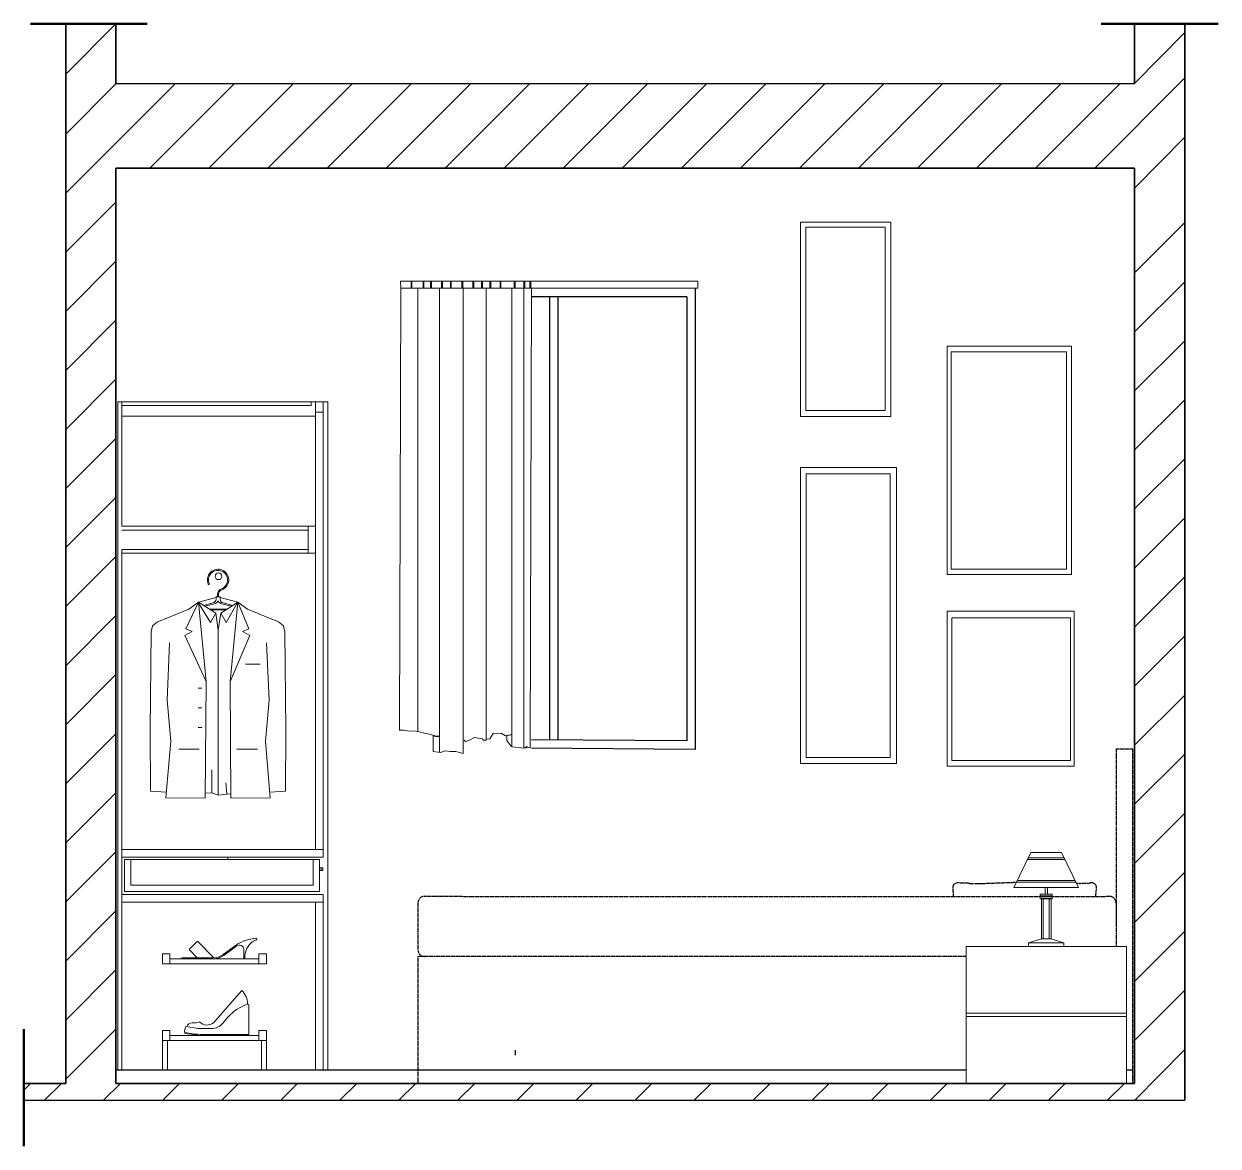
# Model space of a CAD drawing. Header units: millimetres. Extents: x 3179 to 4333, y 961 to 2155.
# Drawn here: x 3178.6 to 3536.1, y 961.3 to 1297.2 of the extents above; entities that cross this region are included whole.
import ezdxf

# ---------------------------------------------------------------- set-up
doc = ezdxf.new("R2010")
doc.units = ezdxf.units.MM
doc.linetypes.add('ACAD_ISO10W100', pattern=[18, 12, -3, 0, -3])
doc.linetypes.add('HIDDEN', pattern=[0.375, 0.25, -0.125])
for name, color, linetype, lineweight in [('A-FURN', 8, 'Continuous', 18), ('A-GLAZ-FULL', 4, 'Continuous', 25), ('A-WALL-FULL', 7, 'Continuous', 35), ('A-WALL-FULL-EXT', 3, 'Continuous', 35), ('A-WALL-FULL-EXTR', 3, 'Continuous', 35), ('linee guida', 1, 'Continuous', 18)]:
    doc.layers.add(name, color=color, linetype=linetype, lineweight=lineweight)
doc.layers.add('A-FURN2', color=2, linetype='Continuous')
doc.layers.add('TRATTEGGIO', color=249, linetype='ACAD_ISO10W100')

msp = doc.modelspace()

# ---------------------------------------------------------------- linework, layer by layer
at = {"color": 250}
msp.add_line((3325.74, 988.49), (3325.74, 989.99), dxfattribs=at)
for p, q in [((3206.09, 984.04), (3206.09, 984.04)), ((3451.9, 980.03), (3448.18, 980.04))]:
    msp.add_line(p, q)
at = {"layer": 'A-FURN'}
for p, q in [((3291.35, 1220.2), (3380.27, 1220.2)), ((3291.41, 1218.09), (3291.35, 1220.2)), ((3380.27, 1220.2), (3380.27, 1218.09)), ((3291.41, 1218.09), (3291.02, 1085.8)), ((3380.27, 1218.09), (3291.41, 1218.09)), ((3296.48, 1218.09), (3296.48, 1085.34)), ((3303.02, 1218.09), (3303.02, 1079.14)), ((3310.06, 1218.09), (3310.06, 1078.83)), ((3316.94, 1218.09), (3316.94, 1082.76)), ((3324.66, 1218.09), (3324.66, 1080.79)), ((3328.2, 1218.09), (3328.2, 1080.35)), ((3330.56, 1218), (3330.17, 1080.49)), ((3206.72, 1184.04), (3206.72, 1139.89)), ((3269.58, 1184.04), (3206.72, 1184.04)), ((3206.72, 1184.04), (3253.97, 1184.04)), ((3206.72, 1184.04), (3206.72, 1139.89)), ((3207.84, 1184.04), (3207.84, 1146.79)), ((3264.52, 1184.04), (3264.52, 1182.91)), ((3268.15, 1146.79), (3268.15, 1184.04)), ((3269.58, 984.04), (3269.58, 1184.04)), ((3207.84, 1182.91), (3264.52, 1182.91)), ((3207.84, 1179.79), (3265.9, 1179.79)), ((3265.9, 1182.91), (3265.9, 1139.3)), ((3511.05, 980.04), (3511.05, 1182.04)), ((3263.65, 1146.79), (3207.84, 1146.79)), ((3263.65, 1145.66), (3207.84, 1145.68)), ((3265.9, 1145.66), (3265.9, 1139.89)), ((3268.15, 1100.75), (3268.15, 1146.79)), ((3206.72, 1139.89), (3206.72, 984.04)), ((3206.72, 1139.89), (3206.72, 984.04)), ((3263.65, 1139.89), (3207.84, 1139.89)), ((3207.84, 1138.76), (3207.84, 1139.89)), ((3207.84, 1138.76), (3207.84, 984.04)), ((3263.65, 1138.76), (3207.84, 1138.76)), ((3265.9, 1138.76), (3265.9, 1104.74)), ((3236.52, 1126.48), (3236.52, 1125.71)), ((3236.85, 1126.48), (3236.85, 1125.71)), ((3235.21, 1123.85), (3232.36, 1123.1)), ((3235.64, 1123.61), (3232.75, 1122.85)), ((3236.09, 1125.54), (3236.09, 1125.5)), ((3236.09, 1125.54), (3236.09, 1124.98)), ((3236.26, 1125.71), (3237.15, 1125.71)), ((3236.71, 1124.39), (3236.65, 1124.39)), ((3236.71, 1124.39), (3236.76, 1124.39)), ((3237.32, 1125.54), (3237.32, 1124.98)), ((3237.77, 1123.61), (3240.69, 1122.84)), ((3238.2, 1123.85), (3241.08, 1123.1)), ((3234.17, 1121.95), (3239.32, 1121.95)), ((3234.5, 1121.74), (3239, 1121.74)), ((3236.01, 1120.77), (3236.71, 1115.71)), ((3236.71, 1115.71), (3237.54, 1120.79)), ((3236.71, 1115.71), (3236.71, 1066.28)), ((3236.71, 1115.71), (3236.71, 1066.28)), ((3244.95, 1105.54), (3249.32, 1105.54)), ((3265.9, 1104.74), (3265.9, 1050.04)), ((3231.79, 1098.3), (3230.74, 1098.3)), ((3268.15, 1050.04), (3268.15, 1100.75)), ((3231.79, 1092.46), (3230.74, 1092.46)), ((3231.79, 1086.62), (3230.74, 1086.62)), ((3291.02, 1085.8), (3292.2, 1085.8)), ((3292.2, 1085.8), (3293.9, 1085.51)), ((3293.9, 1085.51), (3295.41, 1085.61)), ((3295.41, 1085.61), (3298.06, 1084.95)), ((3298.06, 1084.95), (3300.33, 1084.47)), ((3300.33, 1084.47), (3302.03, 1084)), ((3301.09, 1079.35), (3301.09, 1084.26)), ((3301.52, 1083.98), (3301.1, 1084.25)), ((3301.87, 1083.83), (3301.52, 1083.98)), ((3302.2, 1083.82), (3301.87, 1083.83)), ((3302.03, 1084), (3303.07, 1084.1)), ((3302.84, 1083.86), (3302.2, 1083.82)), ((3303.01, 1083.96), (3302.84, 1083.86)), ((3303.03, 1084.08), (3303.01, 1083.96)), ((3313.47, 1083.53), (3311.92, 1082.76)), ((3315.79, 1083.14), (3313.47, 1083.53)), ((3319, 1084.75), (3318.04, 1083.14)), ((3320.14, 1084.85), (3319, 1084.75)), ((3321.57, 1084.75), (3320.14, 1084.85)), ((3322.72, 1084.12), (3321.57, 1084.75)), ((3324.66, 1084.51), (3322.72, 1084.12)), ((3323.15, 1082.69), (3323.15, 1084.24)), ((3323.15, 1084.24), (3323.39, 1084.22)), ((3323.39, 1084.22), (3323.64, 1084.23)), ((3323.64, 1084.23), (3323.95, 1084.27)), ((3323.95, 1084.27), (3324.24, 1084.33)), ((3324.24, 1084.33), (3324.5, 1084.33)), ((3324.5, 1084.33), (3324.66, 1084.48)), ((3324.66, 1084.48), (3324.66, 1084.52)), ((3224.96, 1080.07), (3231.08, 1080.07)), ((3248.45, 1080.07), (3242.33, 1080.07)), ((3310.76, 1082.37), (3310.37, 1082.76)), ((3311.92, 1082.76), (3310.76, 1082.37)), ((3316.17, 1082.76), (3315.79, 1083.14)), ((3316.94, 1082.76), (3316.17, 1082.76)), ((3318.04, 1083.14), (3317.09, 1083.04)), ((3324.31, 1081.13), (3323.15, 1082.69)), ((3324.7, 1080.74), (3324.31, 1081.13)), ((3328.2, 1080.35), (3324.7, 1080.74)), ((3328.44, 1080.47), (3328.2, 1080.55)), ((3328.76, 1080.47), (3328.44, 1080.47)), ((3329.08, 1081.02), (3328.76, 1080.47)), ((3329.08, 1080.47), (3329.08, 1081.02)), ((3329.63, 1080.63), (3329.08, 1080.47)), ((3330.17, 1080.49), (3329.63, 1080.63)), ((3303.27, 1079.11), (3301.09, 1079.35)), ((3304.72, 1079.6), (3303.27, 1079.11)), ((3306.17, 1079.35), (3304.72, 1079.6)), ((3307.86, 1079.35), (3306.17, 1079.35)), ((3310.06, 1078.83), (3307.86, 1079.35)), ((3234.83, 1067.01), (3234.78, 1073.88)), ((3239.27, 1066.62), (3239.05, 1070.04)), ((3221.1, 1065.55), (3221.1, 1065.55)), ((3221.1, 1065.55), (3221.1, 1065.55)), ((3221.1, 1065.55), (3221.1, 1065.55)), ((3221.1, 1065.55), (3221.1, 1065.55)), ((3221.1, 1065.55), (3221.1, 1065.55)), ((3221.1, 1065.55), (3221.1, 1065.55)), ((3234.83, 1067.01), (3232.87, 1066.95)), ((3236.71, 1066.28), (3234.83, 1067.01)), ((3236.71, 1066.28), (3239.27, 1066.62)), ((3239.27, 1066.62), (3240.54, 1066.7)), ((3268.15, 1050.04), (3207.84, 1050.04)), ((3268.15, 1047.79), (3207.84, 1047.79)), ((3239.63, 1047.04), (3239.63, 1047.91)), ((3268.15, 1050.04), (3268.15, 1047.79)), ((3474.91, 1038.72), (3480.04, 1049.13)), ((3479.28, 1047.57), (3489.95, 1047.57)), ((3480.04, 1049.13), (3489.19, 1049.13)), ((3494.32, 1038.72), (3489.19, 1049.13)), ((3208.7, 1037.53), (3208.7, 1047.04)), ((3208.7, 1047.04), (3224.1, 1047.04)), ((3210.58, 1047.04), (3210.58, 1039.4)), ((3265.2, 1047.04), (3267.07, 1047.04)), ((3265.2, 1039.4), (3265.2, 1047.04)), ((3267.07, 1047.04), (3267.07, 1037.53)), ((3267.07, 1044.6), (3267.55, 1044.6)), ((3479.01, 1047.04), (3490.21, 1047.04)), ((3267.55, 1043.78), (3267.07, 1043.78)), ((3475.94, 1040.8), (3493.29, 1040.8)), ((3267.07, 1037.53), (3208.7, 1037.53)), ((3210.58, 1039.4), (3265.2, 1039.4)), ((3474.91, 1038.72), (3494.32, 1038.72)), ((3475.68, 1040.27), (3493.55, 1040.27)), ((3485, 1038.71), (3484.25, 1038.71)), ((3484.25, 1038.71), (3484.25, 1036.67)), ((3485, 1036.67), (3485, 1038.71)), ((3206.09, 1018.04), (3206.09, 1036.04)), ((3268.15, 1036.54), (3207.84, 1036.54)), ((3268.15, 1034.29), (3207.84, 1034.29)), ((3265.9, 1034.29), (3265.9, 984.04)), ((3268.15, 1036.54), (3268.15, 1034.29)), ((3268.15, 984.04), (3268.15, 1034.29)), ((3486.37, 1036.67), (3482.84, 1036.67)), ((3482.84, 1036.67), (3482.84, 1036.18)), ((3482.84, 1036.18), (3486.37, 1036.18)), ((3486.37, 1035.84), (3482.84, 1035.84)), ((3482.84, 1035.84), (3482.84, 1035.34)), ((3482.84, 1035.34), (3486.37, 1035.34)), ((3483.15, 1023.33), (3483.15, 1035.36)), ((3483.15, 1035.36), (3486.05, 1035.36)), ((3485.65, 1036.2), (3483.63, 1036.2)), ((3483.63, 1036.2), (3483.63, 1035.84)), ((3483.63, 1035.84), (3485.65, 1035.84)), ((3483.7, 1023.33), (3483.7, 1035.36)), ((3484.25, 1036.67), (3485, 1036.67)), ((3485.5, 1035.36), (3485.5, 1023.33)), ((3485.65, 1035.84), (3485.65, 1036.2)), ((3486.05, 1035.36), (3486.05, 1023.33)), ((3486.37, 1036.18), (3486.37, 1036.67)), ((3486.37, 1035.34), (3486.37, 1035.84)), ((3228.14, 1020.18), (3230.48, 1022.49)), ((3230.66, 1022.49), (3235.43, 1017.67)), ((3479.35, 1022.15), (3483.23, 1023.32)), ((3486.05, 1023.33), (3483.15, 1023.33)), ((3483.23, 1023.32), (3486, 1023.32)), ((3489.88, 1022.15), (3486, 1023.32)), ((3228.14, 1020), (3230.45, 1017.67)), ((3242.17, 1021.49), (3238.24, 1018.6)), ((3242.33, 1021.19), (3238.45, 1018.32)), ((3244.36, 1017.33), (3244.36, 1020.17)), ((3460.61, 980.04), (3460.61, 1021.04)), ((3460.61, 1021.04), (3508.61, 1021.04)), ((3479.35, 1022.15), (3489.88, 1022.15)), ((3479.35, 1022.15), (3479.35, 1021.04)), ((3479.35, 1021.04), (3489.88, 1021.04)), ((3489.88, 1022.15), (3489.88, 1021.04)), ((3508.61, 1021.04), (3508.61, 980.04)), ((3206.09, 980.04), (3206.09, 1018.04)), ((3220.03, 1018.83), (3220.03, 1015.83)), ((3220.03, 1018.83), (3222.28, 1018.83)), ((3220.03, 1015.83), (3251.15, 1015.83)), ((3222.28, 1018.83), (3222.28, 1015.83)), ((3222.28, 1017.33), (3248.9, 1017.33)), ((3225.97, 1017.67), (3235.43, 1017.67)), ((3225.97, 1017.33), (3235.43, 1017.33)), ((3244.36, 1017.65), (3244.72, 1017.65)), ((3244.36, 1017.33), (3244.72, 1017.33)), ((3244.72, 1018.13), (3244.72, 1017.33)), ((3248.9, 1018.83), (3248.9, 1015.83)), ((3248.9, 1018.83), (3251.15, 1018.83)), ((3251.15, 1018.83), (3251.15, 1015.83)), ((3251.15, 1015.83), (3251.15, 1015.83)), ((3251.15, 1015.83), (3251.15, 1015.83)), ((3251.15, 1015.83), (3251.15, 1015.83)), ((3251.15, 1015.83), (3251.15, 1015.83)), ((3251.15, 1015.83), (3251.15, 1015.83)), ((3251.15, 1015.83), (3251.15, 1015.83)), ((3243.79, 1007.83), (3235.34, 998.22)), ((3245.86, 1003.36), (3245.86, 994.84)), ((3460.61, 1001.04), (3508.61, 1001.04)), ((3239.68, 1000), (3238.08, 998.06)), ((3508.61, 1000.04), (3460.61, 1000.04)), ((3220.03, 995.91), (3220.03, 992.91)), ((3222.28, 995.91), (3220.03, 995.91)), ((3222.28, 995.91), (3222.28, 992.91)), ((3222.28, 994.41), (3248.9, 994.41)), ((3226.7, 995.31), (3229.24, 994.9)), ((3226.75, 995.03), (3229.2, 994.64)), ((3226.98, 997.08), (3229.53, 996.67)), ((3234.7, 996.48), (3232.01, 996.48)), ((3245.84, 994.68), (3232.01, 994.68)), ((3245.45, 994.42), (3232.01, 994.42)), ((3248.9, 995.91), (3248.9, 992.91)), ((3248.9, 995.91), (3251.15, 995.91)), ((3251.15, 995.91), (3251.15, 992.91)), ((3220.03, 992.91), (3220.03, 984.04)), ((3221.53, 992.91), (3220.03, 992.91)), ((3221.53, 992.91), (3221.53, 984.04)), ((3222.28, 992.91), (3221.53, 992.91)), ((3222.28, 992.91), (3251.15, 992.91)), ((3249.65, 992.91), (3249.65, 984.04)), ((3251.15, 992.91), (3251.15, 984.04)), ((3430.29, 980.04), (3435.29, 980.04))]:
    msp.add_line(p, q, dxfattribs=at)
for points in [[(3411.09, 1237.85), (3438.11, 1237.85), (3438.11, 1179.63), (3411.09, 1179.63)], [(3294.48, 1220.2), (3294.74, 1220.2), (3294.74, 1218.09), (3294.48, 1218.09)], [(3298.08, 1220.2), (3298.34, 1220.2), (3298.34, 1218.09), (3298.08, 1218.09)], [(3300.32, 1220.2), (3300.58, 1220.2), (3300.58, 1218.09), (3300.32, 1218.09)], [(3303.58, 1220.2), (3303.84, 1220.2), (3303.84, 1218.09), (3303.58, 1218.09)], [(3306.23, 1220.2), (3306.49, 1220.2), (3306.49, 1218.09), (3306.23, 1218.09)], [(3309.7, 1220.2), (3309.95, 1220.2), (3309.95, 1218.09), (3309.7, 1218.09)], [(3312.95, 1220.2), (3313.21, 1220.2), (3313.21, 1218.09), (3312.95, 1218.09)], [(3315.6, 1220.2), (3315.86, 1220.2), (3315.86, 1218.09), (3315.6, 1218.09)], [(3318.05, 1220.2), (3318.3, 1220.2), (3318.3, 1218.09), (3318.05, 1218.09)], [(3321.1, 1220.2), (3321.36, 1220.2), (3321.36, 1218.09), (3321.1, 1218.09)], [(3325.38, 1220.2), (3325.64, 1220.2), (3325.64, 1218.09), (3325.38, 1218.09)], [(3328.23, 1220.2), (3328.49, 1220.2), (3328.49, 1218.09), (3328.23, 1218.09)], [(3330.07, 1220.2), (3330.32, 1220.2), (3330.32, 1218.09), (3330.07, 1218.09)], [(3455, 1200.72), (3492.15, 1200.72), (3492.15, 1132.37), (3455, 1132.37)], [(3265.9, 1182.91), (3265.9, 1184.04), (3268.15, 1184.04), (3268.15, 1181), (3265.9, 1181)], [(3411.09, 1164.44), (3439.8, 1164.44), (3439.8, 1075.84), (3411.09, 1075.84)], [(3265.9, 1146.79), (3263.65, 1146.79), (3263.65, 1138.76), (3265.9, 1138.76)], [(3455, 1121.4), (3493, 1121.4), (3493, 1074.99), (3455, 1074.99)], [(3268.02, 1044.6), (3267.55, 1044.6), (3267.55, 1043.78), (3268.02, 1043.78)]]:
    msp.add_lwpolyline(points, close=True, dxfattribs=at)
at = {"layer": 'A-FURN', "transparency": 33554687}
for points in [[(3412.63, 1236.28), (3436.37, 1236.28), (3436.37, 1181.42), (3412.63, 1181.42)], [(3456.11, 1198.99), (3490.65, 1198.99), (3490.65, 1133.96), (3456.11, 1133.96)], [(3412.78, 1162.49), (3437.94, 1162.49), (3437.94, 1077.62), (3412.78, 1077.62)], [(3456.36, 1119.38), (3491.86, 1119.38), (3491.86, 1076.72), (3456.36, 1076.72)]]:
    msp.add_lwpolyline(points, close=True, dxfattribs=at)
at = {"layer": 'A-FURN'}
for points in [[(3230.83, 1124.08), (3227.91, 1121.98), (3222.31, 1119.71), (3218.6, 1118.2), (3217.09, 1116.99), (3216.71, 1115.25), (3216.41, 1085.64), (3216.49, 1067.49), (3221.24, 1067.23)], [(3222.19, 1111.96), (3221.46, 1094.76), (3222.55, 1082.52), (3221.1, 1065.55), (3232.86, 1065.43), (3233.1, 1100.29), (3226.71, 1114.14), (3228.97, 1115.34), (3227.07, 1116.14), (3230.83, 1124.08), (3233.1, 1100.29)], [(3236.09, 1125.5), (3230.83, 1124.08), (3230.89, 1123.67), (3234.42, 1117.98), (3236.01, 1120.77)], [(3236.01, 1120.77), (3230.83, 1124.08)], [(3237.32, 1125.5), (3242.58, 1124.08), (3242.46, 1123.74), (3239.13, 1117.99), (3237.54, 1120.79)], [(3237.54, 1120.79), (3242.58, 1124.08)], [(3251.22, 1111.96), (3251.95, 1094.76), (3250.86, 1082.52), (3252.32, 1065.55), (3240.55, 1065.43), (3240.31, 1100.29), (3246.22, 1114.14), (3243.97, 1115.34), (3245.87, 1116.14), (3242.58, 1124.08), (3240.31, 1100.29)], [(3242.58, 1124.08), (3245.5, 1121.98), (3251.1, 1119.71), (3254.81, 1118.2), (3256.33, 1116.99), (3256.7, 1115.25), (3257, 1085.64), (3256.92, 1067.49), (3252.17, 1067.23)], [(3224.1, 1047.04), (3265.2, 1047.04)], [(3269.58, 984.04), (3206.72, 984.04)], [(3463.8, 980.04), (3511.05, 980.04)]]:
    msp.add_lwpolyline(points, dxfattribs=at)
msp.add_circle((3236.84, 1131.83), 1.01, dxfattribs=at)
for centre, radius, start, end in [((3236.69, 1130.75), 3.19, 287.2792, 203.6302), ((3236.69, 1130.75), 2.86, 287.0719, 204.24), ((3233.92, 1129.53), 0.165, 198.3519, 23.9185), ((3238.19, 1126.48), 1.67, 113.2685, 180.0289), ((3238.19, 1126.48), 1.35, 114.3916, 180), ((3234.92, 1124.98), 1.17, 284.6156, 360), ((3235.23, 1125.17), 1.62, 284.6156, 331.0325), ((3236.26, 1125.54), 0.168, 90, 180), ((3238.18, 1125.17), 1.62, 208.9675, 255.3844), ((3237.15, 1125.54), 0.168, 0, 90), ((3238.49, 1124.98), 1.17, 180, 255.3844), ((3230.57, 1022.4), 0.127, 44.6964, 134.6964), ((3248.98, 1011.04), 12.47, 94.269, 123.0896), ((3250.14, 1018), 5.42, 112.606, 178.6564), ((3248.05, 1023.24), 0.24, 270, 98.7051), ((3228.23, 1020.09), 0.127, 134.6964, 224.6964), ((3243.09, 1020.17), 1.27, 0, 126.4258), ((3225.97, 1017.5), 0.169, 90, 270), ((3235.43, 1022.41), 4.74, 270, 306.4258), ((3235.43, 1022.41), 5.08, 270, 306.4258), ((3240.28, 1003.95), 5.24, 358.2685, 47.8132), ((3250.62, 989.57), 15.11, 109.7497, 136.3823), ((3245.43, 1003.36), 0.439, 0, 78.625), ((3228.96, 996.37), 1.77, 89.9981, 158.1982), ((3229.2, 1003.73), 5.6, 267.6272, 290.4909), ((3233.39, 1000.6), 3.08, 223.422, 309.3234), ((3234.7, 1000.87), 4.39, 270, 320.3516), ((3229.46, 995.69), 2.78, 150.2142, 193.5648), ((3232.01, 1012.25), 17.83, 260.939, 270), ((3232.01, 1012.25), 17.57, 260.939, 270), ((3232.01, 1012.25), 15.78, 260.939, 270), ((3245.45, 994.84), 0.417, 270, 0)]:
    msp.add_arc(centre, radius, start, end, dxfattribs=at)
at = {"layer": 'A-FURN2', "lineweight": 50}
for p, q in [((3180.51, 1297.16), (3215.51, 1297.16)), ((3501.07, 1297.16), (3536.07, 1297.16)), ((3178.56, 996.28), (3178.56, 961.28))]:
    msp.add_line(p, q, dxfattribs=at)
at = {"layer": 'A-GLAZ-FULL'}
for p, q in [((3379.49, 1218), (3379.49, 1080.02)), ((3335.89, 1215.5), (3330.55, 1215.5)), ((3335.89, 1215.5), (3335.89, 1082.85)), ((3376.99, 1215.5), (3335.89, 1215.5)), ((3338.39, 1215.5), (3338.39, 1082.83)), ((3376.99, 1215.5), (3376.99, 1082.54)), ((3376.99, 1082.54), (3330.56, 1082.89)), ((3379.49, 1080.02), (3330.56, 1080.39)), ((3460.61, 984.04), (3206.09, 984.04)), ((3510.51, 984.04), (3508.6, 984.04))]:
    msp.add_line(p, q, dxfattribs=at)
at = {"layer": 'A-WALL-FULL'}
msp.add_line((3430.29, 980.04), (3435.29, 980.04), dxfattribs=at)
at = {"layer": 'A-WALL-FULL-EXT'}
for p, q in [((3191.09, 980.04), (3191.09, 1297.16)), ((3526.09, 975.02), (3526.09, 1297.16)), ((3206.09, 1279.2), (3511.05, 1279.29)), ((3206.09, 980.04), (3206.09, 1254))]:
    msp.add_line(p, q, dxfattribs=at)
at = {"layer": 'A-WALL-FULL-EXTR'}
for p, q in [((3206.09, 1279.2), (3206.09, 1297.16)), ((3511.05, 1279.29), (3511.05, 1297.16)), ((3206.09, 1254), (3511.05, 1254)), ((3511.05, 980.04), (3511.05, 1254)), ((3526.09, 980.04), (3526.09, 1055.04)), ((3191.09, 980.04), (3178.56, 980.04)), ((3206.09, 980.04), (3511.05, 980.04)), ((3526.09, 975.02), (3526.09, 980.04)), ((3178.56, 974.98), (3526.09, 975.02))]:
    msp.add_line(p, q, dxfattribs=at)
at = {"layer": 'linee guida', "linetype": 'Continuous'}
for p, q in [((3191.09, 1282.16), (3206.09, 1297.16)), ((3511.05, 1279.29), (3526.09, 1294.61)), ((3499.12, 1254), (3526.09, 1280.97)), ((3191.09, 1264.17), (3206.13, 1279.2)), ((3198.6, 1254), (3223.81, 1279.21)), ((3216.28, 1254), (3241.49, 1279.21)), ((3233.95, 1254), (3259.17, 1279.22)), ((3251.63, 1254), (3276.86, 1279.22)), ((3269.31, 1254), (3294.54, 1279.23)), ((3286.99, 1254), (3312.22, 1279.23)), ((3304.67, 1254), (3329.91, 1279.24)), ((3322.34, 1254), (3347.59, 1279.24)), ((3340.02, 1254), (3365.27, 1279.25)), ((3357.7, 1254), (3382.96, 1279.25)), ((3375.38, 1254), (3400.64, 1279.26)), ((3393.05, 1254), (3418.32, 1279.27)), ((3410.73, 1254), (3436, 1279.27)), ((3428.41, 1254), (3453.69, 1279.28)), ((3446.09, 1254), (3471.37, 1279.28)), ((3463.76, 1254), (3489.05, 1279.29)), ((3481.44, 1254), (3506.74, 1279.29)), ((3511.05, 1247.98), (3526.09, 1263.29)), ((3191.09, 1246.49), (3198.6, 1254)), ((3191.09, 1228.81), (3206.09, 1243.81)), ((3511.05, 1222.68), (3526.06, 1237.69)), ((3191.09, 1211.13), (3206.09, 1226.13)), ((3511.05, 1205), (3526.06, 1220.01)), ((3191.09, 1193.45), (3206.09, 1208.45)), ((3511.05, 1187.32), (3526.06, 1202.34)), ((3191.09, 1175.78), (3206.09, 1190.78)), ((3511.05, 1169.64), (3526.06, 1184.66)), ((3191.09, 1158.1), (3206.09, 1173.1)), ((3511.05, 1151.97), (3526.06, 1166.99)), ((3191.09, 1140.42), (3206.09, 1155.42)), ((3511.05, 1134.29), (3526.07, 1149.31)), ((3191.09, 1122.74), (3206.09, 1137.74)), ((3511.05, 1116.61), (3526.07, 1131.64)), ((3191.09, 1105.07), (3206.09, 1120.07)), ((3511.05, 1098.93), (3526.07, 1113.96)), ((3191.09, 1087.39), (3206.09, 1102.39)), ((3511.05, 1081.26), (3526.07, 1096.28)), ((3191.09, 1069.71), (3206.09, 1084.71)), ((3511.05, 1063.58), (3526.08, 1078.61)), ((3191.09, 1052.03), (3206.09, 1067.03)), ((3511.05, 1045.9), (3526.08, 1060.93)), ((3191.09, 1034.36), (3206.09, 1049.36)), ((3511.05, 1028.22), (3526.08, 1043.26)), ((3191.09, 1016.68), (3206.09, 1031.68)), ((3511.05, 1010.55), (3526.08, 1025.58)), ((3191.09, 999), (3206.09, 1014)), ((3511.05, 992.87), (3526.09, 1007.91)), ((3191.09, 981.32), (3206.09, 996.32)), ((3511.09, 975.02), (3526.09, 990.23)), ((3178.56, 978.05), (3180.55, 980.04)), ((3184.78, 974.99), (3189.82, 980.03)), ((3202.44, 975), (3207.48, 980.04)), ((3220.12, 975), (3225.16, 980.04)), ((3237.8, 975), (3242.84, 980.04)), ((3255.48, 975), (3260.51, 980.04)), ((3273.16, 975), (3278.19, 980.04)), ((3290.83, 975), (3295.87, 980.04)), ((3308.51, 975), (3313.55, 980.04)), ((3326.19, 975), (3331.23, 980.04)), ((3343.87, 975.01), (3348.9, 980.04)), ((3361.55, 975.01), (3366.58, 980.04)), ((3379.23, 975.01), (3384.26, 980.04)), ((3396.91, 975.01), (3401.94, 980.04)), ((3414.59, 975.01), (3419.61, 980.04)), ((3432.26, 975.01), (3437.29, 980.04)), ((3449.94, 975.01), (3454.97, 980.04)), ((3467.62, 975.01), (3472.65, 980.04)), ((3485.3, 975.01), (3490.32, 980.04)), ((3502.98, 975.02), (3508, 980.04))]:
    msp.add_line(p, q, dxfattribs=at)
at = {"layer": 'TRATTEGGIO', "linetype": 'HIDDEN', "transparency": 33554574}
for p, q in [((3510.51, 1080.04), (3505.51, 1080.04)), ((3505.51, 1080.04), (3505.51, 1027.54)), ((3510.51, 980.04), (3510.51, 1080.04)), ((3456.68, 1039.08), (3456.68, 1037.58)), ((3456.68, 1037.58), (3456.81, 1036.04)), ((3461.69, 1039.92), (3458.42, 1040.04)), ((3461.69, 1039.92), (3464.51, 1039.85)), ((3464.51, 1039.85), (3475.68, 1040.27)), ((3494.59, 1039.92), (3493.73, 1039.9)), ((3494.59, 1039.92), (3497.86, 1040.04)), ((3499.61, 1039.08), (3499.4, 1036.66)), ((3296.51, 1034.04), (3296.51, 1020.04)), ((3296.51, 1034.04), (3296.51, 1020.04)), ((3298.51, 1036.04), (3483.63, 1036.02)), ((3468.07, 1036.04), (3468.07, 1036.04)), ((3485.65, 1036.02), (3503.51, 1036.04)), ((3499.4, 1036.66), (3499.4, 1035.99)), ((3505.51, 1034.04), (3505.51, 1021.04)), ((3296.51, 1018.04), (3296.51, 980.04)), ((3296.51, 1018.04), (3296.51, 980.04)), ((3298.51, 1018.04), (3296.51, 1018.04)), ((3460.61, 1018.04), (3298.51, 1018.04))]:
    msp.add_line(p, q, dxfattribs=at)
for centre, radius, start, end in [((3458.14, 1038.48), 1.58, 79.7034, 157.8768), ((3498.19, 1038.56), 1.51, 20.0156, 102.4043), ((3298.51, 1034.04), 2, 90, 180), ((3503.51, 1034.04), 2, 0, 90), ((3298.51, 1020.04), 2, 180, 270)]:
    msp.add_arc(centre, radius, start, end, dxfattribs=at)

doc.saveas('drawing.dxf')
